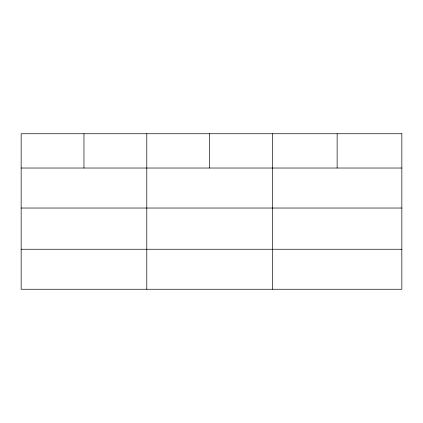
<?xml version="1.0" encoding="UTF-8"?>
<svg xmlns="http://www.w3.org/2000/svg" width="423" height="423" viewBox="0 0 423 423"><rect width="100%" height="100%" fill="white"/><g stroke="black" fill="none" stroke-linecap="round" stroke-linejoin="round"><path stroke-width="0.63" d="M21.15 168.026L401.85 168.026M21.15 208.031L401.85 208.031M21.15 249.247L401.85 249.247M337.131 133.747L337.131 168.026M272.412 133.747L272.412 289.253M209.597 133.747L209.597 168.026M146.781 133.747L146.781 289.253M83.966 133.747L83.966 168.026M401.85 133.747L21.15 133.747L21.15 289.253L401.85 289.253L401.85 133.747"/></g></svg>
